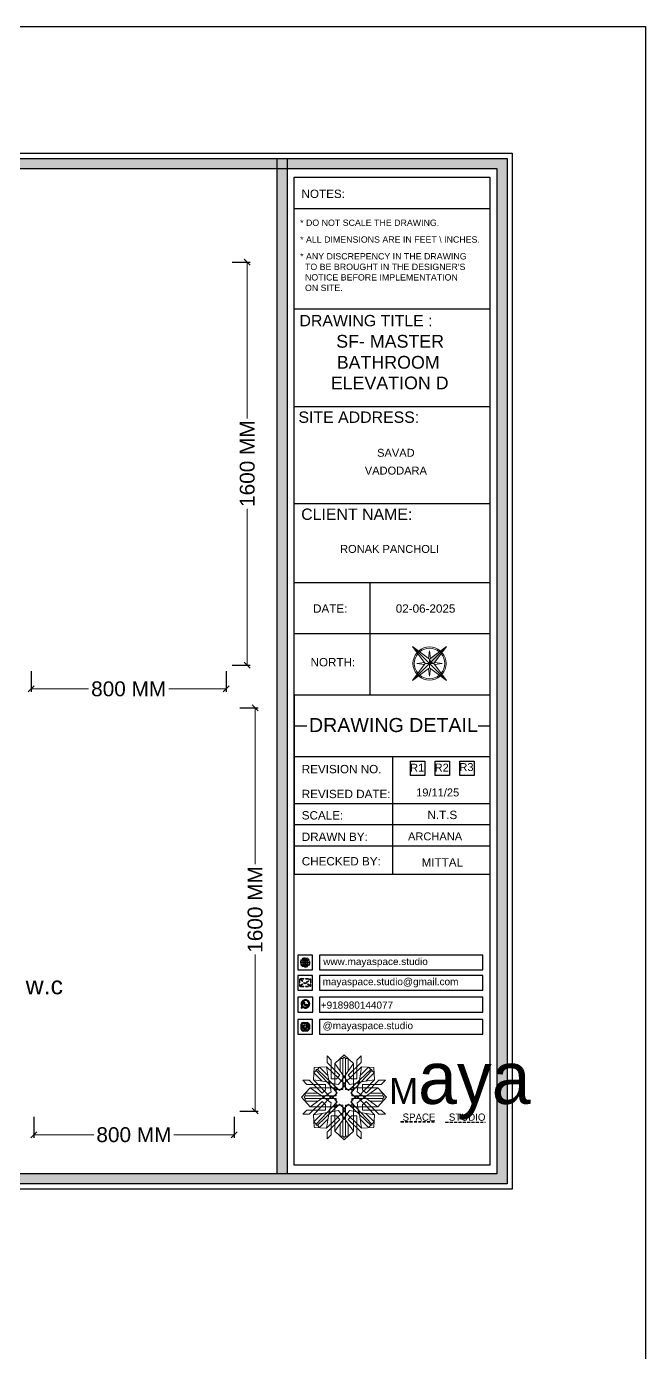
# Model space of a CAD drawing. Header units: millimetres. Extents: x 56222 to 3066687, y -650199 to -121287.
# Drawn here: x 149851.7 to 149955.7, y -185191.2 to -184968.4 of the extents above; entities that cross this region are included whole.
import ezdxf
from ezdxf.enums import TextEntityAlignment as Align

# ---------------------------------------------------------------- set-up
doc = ezdxf.new("R2010")
doc.units = ezdxf.units.MM
doc.header["$MEASUREMENT"] = 0
doc.header["$PDMODE"] = 35
doc.linetypes.add('DASHEDX2', pattern=[1.5, 1, -0.5])
doc.layers.get('Defpoints').update_dxf_attribs({"color": 220})
for name, color, linetype, lineweight in [('dim05', 1, 'Continuous', 13), ('Dimension', 10, 'DASHEDX2', 20), ('LABALLING', 1, 'Continuous', 25), ('NAME PLATE', 7, 'Continuous', 25), ('title block', 7, 'Continuous', 9), ('wall', 7, 'Continuous', 30), ('XX~SLAB ( BEAM )~ ( DIM )', 7, 'Continuous', 9)]:
    doc.layers.add(name, color=color, linetype=linetype, lineweight=lineweight)
doc.styles.add('Arial', font='arial.ttf')
doc.styles.get("Standard").update_dxf_attribs({"font": 'arial.ttf', "height": 6})
doc.dimstyles.new('ISO-25', dxfattribs={"dimtxt": 2.5, "dimasz": 1, "dimexe": 0.5, "dimexo": 1, "dimtad": 0, "dimdec": 1, "dimlunit": 4, "dimtxsty": 'Standard', "dimblk": 'OBLIQUE', "dimcen": 2.5, "dimclrd": 1, "dimclre": 1, "dimclrt": 5, "dimadec": 0, "dimazin": 0, "dimtfac": 1, "dimtdec": 1, "dimtmove": 0, "dimatfit": 3, "dimfxl": 1, "dimlwd": -1, "dimarcsym": 0})

# ---------------------------------------------------------------- blocks, each defined once
blk = doc.blocks.new('FSFSF')
at = {"color": 42, "lineweight": 5, "true_color": 0xe0ac11}
for p, q in [((28600.03, 143.51), (28600.03, 140.16)), ((28602.15, 141.41), (28600.03, 143.51)), ((28602.15, 141.41), (28602.15, 131.95)), ((28603.86, 139.69), (28608.58, 144.08)), ((28607.9, 142.22), (28606.58, 142.22)), ((28606.58, 142.22), (28606.58, 135.84)), ((28607.9, 142.22), (28608.58, 142.85)), ((28607.9, 142.22), (28607.9, 126.58)), ((28613.31, 139.69), (28608.58, 144.08)), ((28609.27, 142.22), (28608.59, 142.85)), ((28609.27, 142.22), (28609.27, 126.58)), ((28609.27, 142.22), (28610.59, 142.22)), ((28610.59, 142.22), (28610.59, 135.84)), ((28615.02, 141.41), (28617.14, 143.51)), ((28615.02, 141.41), (28615.02, 131.95)), ((28617.14, 143.51), (28617.14, 140.16)), ((28593.19, 131.45), (28593.54, 137.71)), ((28593.39, 135), (28594.56, 136.12)), ((28593.39, 135), (28597.6, 130.78)), ((28599.8, 138.06), (28593.54, 137.71)), ((28595.12, 136.69), (28594.53, 136.69)), ((28594.56, 136.12), (28594.56, 136.71)), ((28605.17, 124.98), (28594.56, 136.12)), ((28596.24, 137.86), (28595.12, 136.69)), ((28606.27, 126.08), (28595.12, 136.69)), ((28596.24, 137.86), (28600.47, 133.65)), ((28601.03, 130), (28599.8, 138.06)), ((28599.8, 138.05), (28608.58, 129.56)), ((28606.47, 133.76), (28600.03, 140.16)), ((28603.86, 126.58), (28603.86, 139.69)), ((28603.86, 139.69), (28608.58, 133.02)), ((28606.47, 133.76), (28604.75, 131.95)), ((28613.31, 139.69), (28608.59, 133.02)), ((28617.37, 138.05), (28608.59, 129.56)), ((28610.7, 133.76), (28617.14, 140.16)), ((28610.7, 133.76), (28612.42, 131.95)), ((28610.9, 126.08), (28622.05, 136.69)), ((28612.02, 124.98), (28622.62, 136.12)), ((28613.31, 126.58), (28613.31, 139.69)), ((28616.14, 130), (28617.37, 138.06)), ((28620.93, 137.86), (28616.7, 133.65)), ((28617.37, 138.06), (28623.63, 137.71)), ((28623.8, 135), (28619.59, 130.78)), ((28620.93, 137.86), (28622.05, 136.69)), ((28622.05, 136.69), (28622.64, 136.69)), ((28622.62, 136.12), (28622.62, 136.71)), ((28623.8, 135), (28622.62, 136.12)), ((28624, 131.45), (28623.65, 137.71)), ((28591.56, 127.39), (28587.17, 122.66)), ((28587.73, 131.22), (28591.08, 131.22)), ((28589.84, 129.1), (28587.73, 131.22)), ((28589.84, 129.1), (28599.29, 129.1)), ((28597.49, 124.78), (28591.08, 131.22)), ((28604.66, 127.39), (28591.56, 127.39)), ((28591.56, 127.39), (28598.23, 122.67)), ((28593.19, 131.45), (28601.69, 122.67)), ((28601.25, 130.22), (28593.19, 131.45)), ((28599.29, 126.5), (28599.29, 129.1)), ((28605.86, 129.18), (28601.03, 130)), ((28602.07, 125.39), (28601.25, 130.22)), ((28604.75, 131.95), (28602.15, 131.95)), ((28603.68, 126.54), (28603.68, 127.39)), ((28604.71, 127.57), (28603.86, 127.57)), ((28604.66, 123.35), (28604.66, 127.39)), ((28604.7, 126.58), (28604.71, 127.57)), ((28605.86, 129.18), (28608.58, 133.02)), ((28606.27, 126.08), (28608.58, 128.27)), ((28607.9, 128.92), (28608.58, 129.56)), ((28607.9, 128.92), (28608.58, 128.27)), ((28611.31, 129.18), (28608.59, 133.02)), ((28609.27, 128.92), (28608.59, 129.56)), ((28609.27, 128.92), (28608.59, 128.27)), ((28610.9, 126.08), (28608.59, 128.27)), ((28611.31, 129.18), (28616.14, 130)), ((28612.42, 131.95), (28615.02, 131.95)), ((28612.46, 126.58), (28612.46, 127.57)), ((28612.46, 127.57), (28613.31, 127.57)), ((28612.52, 123.35), (28612.52, 127.39)), ((28612.52, 127.39), (28625.63, 127.39)), ((28613.51, 126.54), (28613.51, 127.39)), ((28615.12, 125.39), (28615.94, 130.22)), ((28623.99, 131.45), (28615.5, 122.67)), ((28615.94, 130.22), (28624, 131.45)), ((28627.34, 129.1), (28617.89, 129.1)), ((28617.89, 126.5), (28617.89, 129.1)), ((28625.63, 127.39), (28618.96, 122.67)), ((28619.7, 124.78), (28626.1, 131.22)), ((28625.63, 127.39), (28630.02, 122.66)), ((28629.45, 131.22), (28626.1, 131.22)), ((28627.34, 129.1), (28629.45, 131.22)), ((28591.56, 117.94), (28587.17, 122.66)), ((28589.03, 123.35), (28588.4, 122.67)), ((28589.03, 121.98), (28588.4, 122.65)), ((28589.03, 123.35), (28589.03, 124.67)), ((28589.03, 124.67), (28595.4, 124.67)), ((28589.03, 123.35), (28604.66, 123.35)), ((28589.03, 121.98), (28604.66, 121.98)), ((28589.03, 121.98), (28589.03, 120.66)), ((28589.03, 120.66), (28595.4, 120.66)), ((28597.49, 120.54), (28591.08, 114.11)), ((28591.56, 117.94), (28598.23, 122.65)), ((28593.19, 113.88), (28601.69, 122.65)), ((28605.17, 120.35), (28594.56, 109.2)), ((28597.49, 124.78), (28599.29, 126.5)), ((28597.49, 120.54), (28599.29, 118.83)), ((28602.07, 125.39), (28598.23, 122.67)), ((28602.07, 119.94), (28598.23, 122.65)), ((28602.33, 123.35), (28601.69, 122.67)), ((28602.33, 121.98), (28601.69, 122.65)), ((28602.33, 123.35), (28602.97, 122.67)), ((28602.33, 121.98), (28602.97, 122.65)), ((28605.17, 124.98), (28602.97, 122.67)), ((28605.17, 120.35), (28602.97, 122.65)), ((28604.66, 126.54), (28603.68, 126.54)), ((28607.9, 126.58), (28603.86, 126.58)), ((28604.66, 121.98), (28604.66, 117.94)), ((28609.27, 126.58), (28613.31, 126.58)), ((28612.02, 124.98), (28614.21, 122.67)), ((28612.02, 120.35), (28614.21, 122.65)), ((28612.02, 120.35), (28622.62, 109.2)), ((28612.52, 126.54), (28613.51, 126.54)), ((28628.16, 123.35), (28612.52, 123.35)), ((28612.52, 121.98), (28612.52, 117.94)), ((28628.16, 121.98), (28612.52, 121.98)), ((28614.85, 123.35), (28614.21, 122.67)), ((28614.85, 121.98), (28614.21, 122.65)), ((28614.85, 123.35), (28615.5, 122.67)), ((28614.85, 121.98), (28615.5, 122.65)), ((28615.12, 125.39), (28618.96, 122.67)), ((28615.12, 119.94), (28618.96, 122.65)), ((28623.99, 113.88), (28615.5, 122.65)), ((28619.7, 124.78), (28617.89, 126.5)), ((28619.7, 120.54), (28617.89, 118.83)), ((28625.63, 117.94), (28618.96, 122.65)), ((28619.7, 120.54), (28626.1, 114.11)), ((28628.16, 124.67), (28621.78, 124.67)), ((28628.16, 120.66), (28621.78, 120.66)), ((28625.63, 117.94), (28630.02, 122.66)), ((28628.16, 123.35), (28628.16, 124.67)), ((28628.16, 123.35), (28628.78, 122.67)), ((28628.16, 121.98), (28628.78, 122.65)), ((28628.16, 121.98), (28628.16, 120.66)), ((28589.84, 116.23), (28587.73, 114.11)), ((28587.73, 114.11), (28591.08, 114.11)), ((28589.84, 116.23), (28599.29, 116.23)), ((28604.66, 117.94), (28591.56, 117.94)), ((28601.25, 115.1), (28593.19, 113.87)), ((28593.19, 113.87), (28593.54, 107.62)), ((28593.39, 110.32), (28597.6, 114.55)), ((28606.27, 119.15), (28595.12, 108.54)), ((28599.29, 118.83), (28599.29, 116.23)), ((28599.8, 107.17), (28608.58, 115.67)), ((28601.03, 115.23), (28599.8, 107.17)), ((28605.86, 116.05), (28601.03, 115.23)), ((28602.07, 119.94), (28601.25, 115.1)), ((28604.66, 118.78), (28603.68, 118.78)), ((28603.68, 118.78), (28603.68, 117.94)), ((28607.9, 118.65), (28603.86, 118.65)), ((28603.86, 118.65), (28603.86, 105.54)), ((28604.71, 117.66), (28603.86, 117.66)), ((28604.7, 118.65), (28604.71, 117.66)), ((28605.86, 116.05), (28608.58, 112.21)), ((28606.27, 119.15), (28608.58, 116.96)), ((28607.9, 103.01), (28607.9, 118.65)), ((28607.9, 116.31), (28608.58, 116.96)), ((28607.9, 116.31), (28608.58, 115.67)), ((28610.9, 119.15), (28608.59, 116.96)), ((28609.27, 116.31), (28608.59, 116.96)), ((28609.27, 116.31), (28608.59, 115.67)), ((28611.31, 116.05), (28608.59, 112.21)), ((28617.37, 107.17), (28608.59, 115.67)), ((28609.27, 118.65), (28613.31, 118.65)), ((28609.27, 103.01), (28609.27, 118.65)), ((28610.9, 119.15), (28622.05, 108.54)), ((28611.31, 116.05), (28616.14, 115.23)), ((28612.46, 118.65), (28612.46, 117.66)), ((28612.46, 117.66), (28613.31, 117.66)), ((28612.52, 118.78), (28613.51, 118.78)), ((28612.52, 117.94), (28625.63, 117.94)), ((28613.31, 118.65), (28613.31, 105.54)), ((28613.51, 118.78), (28613.51, 117.94)), ((28615.12, 119.94), (28615.94, 115.1)), ((28615.94, 115.1), (28624, 113.87)), ((28616.14, 115.23), (28617.37, 107.17)), ((28617.89, 118.83), (28617.89, 116.23)), ((28627.34, 116.23), (28617.89, 116.23)), ((28623.8, 110.32), (28619.59, 114.55)), ((28624, 113.87), (28623.65, 107.62)), ((28629.45, 114.11), (28626.1, 114.11)), ((28627.34, 116.23), (28629.45, 114.11)), ((28593.39, 110.32), (28594.56, 109.2)), ((28599.8, 107.17), (28593.54, 107.52)), ((28595.12, 108.54), (28594.53, 108.54)), ((28594.56, 109.2), (28594.56, 108.61)), ((28596.24, 107.37), (28595.12, 108.54)), ((28596.24, 107.37), (28600.47, 111.58)), ((28606.47, 111.47), (28600.03, 105.07)), ((28602.15, 103.82), (28602.15, 113.27)), ((28604.75, 113.27), (28602.15, 113.27)), ((28603.86, 105.54), (28608.58, 112.21)), ((28606.47, 111.47), (28604.75, 113.27)), ((28606.58, 103.01), (28606.58, 109.38)), ((28613.31, 105.54), (28608.59, 112.21)), ((28610.59, 103.01), (28610.59, 109.38)), ((28610.7, 111.47), (28612.42, 113.27)), ((28610.7, 111.47), (28617.14, 105.07)), ((28612.42, 113.27), (28615.02, 113.27)), ((28615.02, 103.82), (28615.02, 113.27)), ((28620.93, 107.37), (28616.7, 111.58)), ((28617.37, 107.17), (28623.63, 107.52)), ((28620.93, 107.37), (28622.05, 108.54)), ((28622.05, 108.54), (28622.64, 108.54)), ((28623.8, 110.32), (28622.62, 109.2)), ((28622.62, 109.2), (28622.62, 108.61)), ((28600.03, 101.71), (28600.03, 105.07)), ((28602.15, 103.82), (28600.03, 101.71)), ((28603.86, 105.54), (28608.58, 101.15)), ((28607.9, 103.01), (28606.58, 103.01)), ((28607.9, 103.01), (28608.58, 102.38)), ((28613.31, 105.54), (28608.58, 101.15)), ((28609.27, 103.01), (28608.59, 102.38)), ((28609.27, 103.01), (28610.59, 103.01)), ((28615.02, 103.82), (28617.14, 101.71)), ((28617.14, 101.71), (28617.14, 105.07))]:
    blk.add_line(p, q, dxfattribs=at)
blk = doc.blocks.new('hgwg')
at = {"layer": 'Dimension', "true_color": 0xd39e00}
h = blk.add_hatch(color=42, dxfattribs=at)
h.dxf.hatch_style = 1
h.paths.add_polyline_path([(27505.71, 45.05), (27494.27, 45.05), (27494.27, 44.9), (27505.71, 44.9)])
h = blk.add_hatch(color=42, dxfattribs=at)
h.dxf.hatch_style = 1
h.paths.add_polyline_path([(27523.3, 44.9), (27509.68, 44.9), (27509.68, 44.75), (27523.3, 44.75)])
at = {"layer": 'Dimension', "color": 42, "true_color": 0xd39e00}
for p, q in [((27494.27, 45.05), (27505.71, 45.05)), ((27494.27, 44.9), (27494.27, 45.05)), ((27494.27, 44.9), (27505.71, 44.9)), ((27505.71, 45.05), (27505.71, 44.9)), ((27509.68, 44.9), (27523.3, 44.9)), ((27509.68, 44.9), (27509.68, 44.75)), ((27509.68, 44.75), (27523.3, 44.75)), ((27523.3, 44.75), (27523.3, 44.9))]:
    blk.add_line(p, q, dxfattribs=at)
at = {"layer": 'Dimension', "color": 42, "true_color": 0xd39e00, "attachment_point": 1}
for s, width, insert, char_height in [('{\\fCinzel|b0|i0|c0|p2;\\H1.5x;M\\fAmsterdam One|b0|i0|c0|p2;\\H2x;aya}', 85.3277, (27490.17, 69.17), 6), ('{\\fCinzel|b0|i0|c0|p2;SPACE     STUDIO}', 66.129, (27494.83, 47.86), 2.5)]:
    blk.add_mtext_dynamic_manual_height_columns(s, width=width, gutter_width=30, heights=[0], dxfattribs=dict(at, insert=insert, char_height=char_height))
blk = doc.blocks.new('QEGW4TG')
at = {"layer": 'Dimension', "true_color": 0x000000}
h = blk.add_hatch(color=18, dxfattribs=at)
h.dxf.hatch_style = 1
h.paths.add_polyline_path([(2.69, 1.93, 0.170513), (2.95, 1.97, 0.190337), (3.11, 2.18, 0.316231), (3.07, 2.28), (2.79, 2.37, 0.273721), (2.69, 2.34, 0.040749), (2.63, 2.27, -0.441282), (2.53, 2.25, -0.11828), (2.06, 2.64, -0.441282), (2.07, 2.74, 0.040749), (2.13, 2.81, 0.290083), (2.14, 2.92), (2.01, 3.18, 0.316231), (1.91, 3.2, 0.190337), (1.73, 3, 0.170513), (1.72, 2.74, 0.252784)], flags=0)
h.paths.add_polyline_path([(1.19, 1.98), (1.03, 1.3, 0.550912), (1.11, 1.23), (1.75, 1.39, 6.344125)])
h.paths.add_polyline_path([(1.81, 1.7), (1.4, 1.6), (1.5, 2.03, -9.071339)], flags=16)
h.paths.add_polyline_path([(3.11, 2.16, -0.17811), (2.95, 1.97, -0.170513), (2.69, 1.93, -0.252784), (1.72, 2.74, -0.170513), (1.73, 3, -0.17811), (1.89, 3.19, -0.370089), (2.01, 3.18), (2.14, 2.92, -0.307185), (2.13, 2.8, -0.041087), (2.06, 2.73, 0.321676), (2.05, 2.65, 0.126524), (2.55, 2.24, 0.312216), (2.62, 2.26, -0.041087), (2.68, 2.34, -0.290673), (2.79, 2.37), (3.07, 2.28, -0.370089)], flags=0)
h = blk.add_hatch(color=18, dxfattribs=at)
h.dxf.hatch_style = 1
h.paths.add_polyline_path([(2.79, 2.37, 0.273721), (2.69, 2.34, 0.040749), (2.63, 2.27, -0.441282), (2.53, 2.25, -0.11828), (2.06, 2.64, -0.441282), (2.07, 2.74, 0.040749), (2.13, 2.81, 0.290083), (2.14, 2.92), (2.01, 3.18, 0.316231), (1.91, 3.2, 0.190337), (1.73, 3, 0.170513), (1.72, 2.74, 0.252784), (2.69, 1.93, 0.170513), (2.95, 1.97, 0.190337), (3.11, 2.18, 0.316231), (3.07, 2.28)])
for p, q in [((1.19, 1.98), (1.03, 1.3)), ((1.1, 1.23), (1.75, 1.39)), ((1.5, 2.03), (1.4, 1.6)), ((1.4, 1.6), (1.81, 1.7)), ((2.01, 3.18), (2.14, 2.92)), ((3.07, 2.28), (2.8, 2.36))]:
    blk.add_line(p, q)
blk.add_lwpolyline([(0, 0), (4.68, 0), (4.68, 4.68), (0, 4.68)], close=True)
for centre, radius, start, end in [((1.09, 1.29), 0.0598, 164.8483, 282.1458), ((2.39, 2.56), 1.34, 241.4727, 205.6422), ((2.39, 2.56), 1.04, 235.9962, 210.8333), ((2.09, 2.87), 0.39, 159.7007, 198.4072), ((2.96, 3.23), 1.33, 201.4218, 258.1669), ((2.07, 2.87), 0.364, 118.9685, 159.3648), ((1.94, 3.12), 0.0896, 41.8985, 123.1344), ((2.11, 2.68), 0.066, 135.9932, 224.8892), ((1.67, 3.16), 0.586, 312.4617, 321.8728), ((3.12, 3.42), 1.31, 216.5455, 243.5279), ((2.05, 2.87), 0.104, 320.3924, 28.6971), ((2.57, 2.3), 0.066, 234.2482, 323.1441), ((3.11, 1.94), 0.586, 137.2645, 146.6756), ((2.76, 2.27), 0.104, 70.4402, 138.745), ((2.75, 2.31), 0.39, 260.7301, 299.4366), ((2.76, 2.29), 0.364, 299.7725, 340.1688), ((3.03, 2.2), 0.0896, 336.0029, 57.2388)]:
    blk.add_arc(centre, radius, start, end)
blk = doc.blocks.new('ASGERG')
at = {"layer": 'Dimension', "true_color": 0x000000}
h = blk.add_hatch(color=18, dxfattribs=at)
h.dxf.hatch_style = 1
h.paths.add_polyline_path([(0.99, 1.7, 0.353872), (1.69, 1.03), (2.96, 1.03, 0.353872), (3.66, 1.7), (3.66, 2.99, 0.353872), (2.96, 3.67), (1.69, 3.67, 0.353872), (0.99, 2.99)])
h.paths.add_polyline_path([(1.27, 2.97, -0.353872), (1.72, 3.4), (2.94, 3.4, -0.353872), (3.38, 2.97), (3.38, 1.72, -0.353872), (2.94, 1.3), (1.72, 1.3, -0.353872), (1.27, 1.72)], flags=16)
h.paths.add_polyline_path([(3.02, 2.35, -1), (1.64, 2.35, -1)], flags=0)
h.paths.add_polyline_path([(2.74, 2.35, -1), (1.92, 2.35, -1)], flags=0)
h.paths.add_polyline_path([(2.86, 3.02, -1), (3.19, 3.02, -1)], flags=0)
h.paths.add_polyline_path([(1.64, 2.35, 1), (3.02, 2.35, 1)], flags=0)
h = blk.add_hatch(color=18, dxfattribs=at)
h.dxf.hatch_style = 1
h.paths.add_polyline_path([(1.64, 2.35, 1), (3.02, 2.35, 1)])
h.paths.add_polyline_path([(2.74, 2.35, -1), (1.92, 2.35, -1)], flags=16)
h = blk.add_hatch(color=18, dxfattribs=at)
h.dxf.hatch_style = 1
h.paths.add_polyline_path([(3.19, 3.02, 1), (2.86, 3.02, 1)])
for p, q in [((0.99, 2.99), (0.99, 1.7)), ((1.27, 2.97), (1.27, 1.72)), ((1.69, 3.67), (2.96, 3.67)), ((1.69, 1.03), (2.96, 1.03)), ((2.94, 3.4), (1.72, 3.4)), ((2.94, 1.3), (1.72, 1.3)), ((3.38, 2.97), (3.38, 1.72)), ((3.66, 2.99), (3.66, 1.7))]:
    blk.add_line(p, q)
blk.add_lwpolyline([(0, 0), (4.68, 0), (4.68, 4.68), (0, 4.68)], close=True)
for centre, radius in [((2.33, 2.35), 0.694), ((2.33, 2.35), 0.414), ((3.02, 3.02), 0.168)]:
    blk.add_circle(centre, radius)
for centre, radius, start, end in [((1.76, 2.89), 0.778, 94.8631, 172.8127), ((1.76, 1.8), 0.778, 187.1873, 265.1369), ((1.76, 2.91), 0.491, 94.8631, 172.8127), ((1.76, 1.78), 0.491, 187.1873, 265.1369), ((2.9, 2.91), 0.491, 7.1873, 85.1369), ((2.9, 1.78), 0.491, 274.8631, 352.8127), ((2.89, 2.89), 0.778, 7.1873, 85.1369), ((2.89, 1.8), 0.778, 274.8631, 352.8127)]:
    blk.add_arc(centre, radius, start, end)
blk = doc.blocks.new('ETYETE')
at = {"layer": 'Dimension', "true_color": 0x000000}
h = blk.add_hatch(color=18, dxfattribs=at)
h.dxf.hatch_style = 1
h.paths.add_polyline_path([(3.76, 1.14, 0.414214), (4.12, 1.5), (4.12, 3.29, 0.414214), (3.76, 3.65), (0.92, 3.65, 0.414214), (0.56, 3.29), (0.56, 1.5, 0.414214), (0.92, 1.14)])
h.paths.add_polyline_path([(2.61, 2.22), (3.92, 1.34, -0.198912), (3.76, 1.28), (0.92, 1.28, -0.198912), (0.76, 1.34), (2.08, 2.22), (2.34, 1.98)], flags=16)
h.paths.add_polyline_path([(2.34, 2.16), (0.89, 3.51, -0.028783), (0.92, 3.52), (3.76, 3.52, -0.028783), (3.79, 3.51)], flags=16)
h.paths.add_polyline_path([(2.71, 2.32), (3.92, 3.45, -0.202482), (3.99, 3.29), (3.99, 1.5, -0.043076), (3.98, 1.46)], flags=16)
h.paths.add_polyline_path([(1.98, 2.32), (0.7, 1.46, -0.043076), (0.7, 1.5), (0.7, 3.29, -0.202482), (0.76, 3.45)], flags=16)
blk.add_lwpolyline([(0, 0), (4.68, 0), (4.68, 4.68), (0, 4.68)], close=True)
at = {"layer": 'Dimension', "color": 18, "true_color": 0x000000}
for p, q in [((0.56, 3.29), (0.56, 1.5)), ((0.7, 3.29), (0.7, 1.5)), ((0.7, 1.46), (1.98, 2.32)), ((0.76, 3.45), (1.98, 2.32)), ((0.76, 1.34), (2.08, 2.22)), ((0.89, 3.51), (2.34, 2.16)), ((0.92, 3.65), (3.76, 3.65)), ((0.92, 3.52), (3.76, 3.52)), ((0.92, 1.28), (3.76, 1.28)), ((0.92, 1.14), (3.76, 1.14)), ((2.08, 2.22), (2.34, 1.98)), ((2.34, 2.16), (3.79, 3.51)), ((2.34, 1.98), (2.61, 2.22)), ((3.92, 1.34), (2.61, 2.22)), ((2.71, 2.32), (3.92, 3.45)), ((3.98, 1.46), (2.71, 2.32)), ((3.99, 3.29), (3.99, 1.5)), ((4.12, 3.29), (4.12, 1.5))]:
    blk.add_line(p, q, dxfattribs=at)
for centre, radius, start, end in [((0.92, 3.29), 0.358, 90, 180), ((0.92, 1.5), 0.358, 180, 270), ((0.92, 3.29), 0.224, 134.2136, 180), ((0.92, 1.5), 0.224, 180, 189.8662), ((0.92, 1.5), 0.224, 225, 270), ((0.92, 3.29), 0.224, 90, 96.5948), ((3.76, 3.29), 0.358, 0, 90), ((3.76, 3.29), 0.224, 83.4052, 90), ((3.76, 1.5), 0.358, 270, 0), ((3.76, 1.5), 0.224, 270, 315), ((3.76, 3.29), 0.224, 0, 45.7864), ((3.76, 1.5), 0.224, 350.1338, 0)]:
    blk.add_arc(centre, radius, start, end, dxfattribs=at)
blk = doc.blocks.new('DTGWEGEARG')
at = {"layer": 'Dimension', "true_color": 0x000000}
h = blk.add_hatch(color=18, dxfattribs=at)
h.dxf.hatch_style = 1
h.paths.add_polyline_path([(3.83, 2.34, 1), (0.85, 2.34, 1)])
h.paths.add_polyline_path([(2.51, 1.01, 0.105795), (2.96, 1.58, -0.055205), (3.3, 1.41, -0.169822)], flags=16)
h.paths.add_polyline_path([(2.41, 1.12), (2.41, 1.69, -0.058279), (2.81, 1.63, -0.103353)], flags=16)
h.paths.add_polyline_path([(2.26, 1.13, -0.101741), (1.87, 1.63, -0.057171), (2.26, 1.69)], flags=16)
h.paths.add_polyline_path([(2.17, 1.01, -0.169822), (1.38, 1.41, -0.055205), (1.72, 1.58, 0.105795)], flags=16)
h.paths.add_polyline_path([(3.02, 1.72, 0.081336), (3.13, 2.27), (3.68, 2.27, -0.152069), (3.4, 1.52, 0.05687)], flags=16)
h.paths.add_polyline_path([(2.87, 1.77, 0.061945), (2.41, 1.84), (2.41, 2.27), (2.98, 2.27, -0.081344)], flags=16)
h.paths.add_polyline_path([(2.26, 1.84, 0.060923), (1.8, 1.77, -0.081344), (1.7, 2.27), (2.26, 2.27)], flags=16)
h.paths.add_polyline_path([(1.66, 1.72, 0.05687), (1.28, 1.52, -0.152069), (1, 2.27), (1.55, 2.27, 0.081336)], flags=16)
h.paths.add_polyline_path([(2.41, 2.42), (2.41, 2.83, 0.061945), (2.87, 2.91, -0.080009), (2.98, 2.42)], flags=16)
h.paths.add_polyline_path([(3.13, 2.42, 0.080116), (3.02, 2.96, 0.05687), (3.4, 3.16, 0.028258), (3.3, 3.27, -0.055205), (2.96, 3.1, 0.105795), (2.51, 3.67, -0.36029), (3.68, 2.42)], flags=16)
h.paths.add_polyline_path([(2.26, 2.42), (1.7, 2.42, -0.080009), (1.8, 2.91, 0.060923), (2.26, 2.84)], flags=16)
h.paths.add_polyline_path([(1.55, 2.42), (1, 2.42, -0.150466), (1.28, 3.16, 0.05687), (1.66, 2.96, 0.080116)], flags=16)
h.paths.add_polyline_path([(2.41, 2.98), (2.41, 3.56, -0.103353), (2.81, 3.05, -0.058279)], flags=16)
h.paths.add_polyline_path([(2.26, 2.99, -0.057171), (1.87, 3.05, -0.101741), (2.26, 3.55)], flags=16)
h.paths.add_polyline_path([(1.72, 3.1, -0.055205), (1.38, 3.27, -0.169822), (2.17, 3.67, 0.105795)], flags=16)
blk.add_lwpolyline([(0, 0), (4.68, 0), (4.68, 4.68), (0, 4.68)], close=True)
at = {"layer": 'Dimension', "color": 18, "true_color": 0x000000}
for p, q in [((1, 2.42), (1.55, 2.42)), ((1, 2.27), (1.55, 2.27)), ((1.7, 2.42), (2.26, 2.42)), ((1.7, 2.27), (2.26, 2.27)), ((2.26, 3.55), (2.26, 2.99)), ((2.26, 2.84), (2.26, 2.42)), ((2.26, 2.27), (2.26, 1.84)), ((2.26, 1.69), (2.26, 1.13)), ((2.41, 3.56), (2.41, 2.98)), ((2.41, 2.83), (2.41, 2.42)), ((2.41, 2.42), (2.98, 2.42)), ((2.41, 2.27), (2.98, 2.27)), ((2.41, 2.27), (2.41, 1.84)), ((2.41, 1.69), (2.41, 1.12)), ((3.13, 2.42), (3.68, 2.42)), ((3.13, 2.27), (3.68, 2.27))]:
    blk.add_line(p, q, dxfattribs=at)
blk.add_circle((2.34, 2.34), 1.49, dxfattribs=at)
for centre, radius, start, end in [((2.34, 2.34), 1.34, 142.3819, 176.6093), ((2.34, 2.34), 1.34, 183.0315, 217.6181), ((2.34, 4.74), 1.9, 236.1399, 249.1595), ((2.34, -0.06), 1.9, 110.8405, 123.8601), ((2.34, 2.34), 1.34, 97.3549, 135.9073), ((2.34, 4.74), 1.75, 236.7417, 249.3811), ((2.34, -0.06), 1.75, 110.6189, 123.2583), ((2.34, 2.34), 1.34, 224.0927, 262.6451), ((3.28, 2.34), 1.73, 159.0567, 177.3789), ((3.28, 2.34), 1.73, 182.3435, 200.9433), ((3.28, 2.34), 1.58, 158.8325, 177.1302), ((3.28, 2.34), 1.58, 182.5658, 201.1675), ((3.28, 2.34), 1.73, 129.9301, 154.0867), ((3.28, 2.34), 1.73, 205.9133, 230.0699), ((2.34, 4.74), 1.9, 253.6799, 267.6253), ((2.34, -0.06), 1.9, 92.3747, 106.3201), ((3.28, 2.34), 1.58, 130.1073, 153.3446), ((2.34, 4.74), 1.75, 254.3336, 267.422), ((2.34, -0.06), 1.75, 92.578, 105.6664), ((3.28, 2.34), 1.58, 206.6554, 229.8927), ((1.4, 2.34), 1.58, 26.6554, 50.2584), ((2.34, 4.74), 1.75, 272.3248, 285.6664), ((2.34, 4.74), 1.9, 272.1415, 286.3201), ((2.34, -0.06), 1.9, 73.6799, 87.8585), ((2.34, -0.06), 1.75, 74.3336, 87.6752), ((1.4, 2.34), 1.58, 309.7416, 333.3446), ((2.34, 2.34), 1.34, 3.3907, 82.6451), ((1.4, 2.34), 1.73, 25.9133, 50.0699), ((1.4, 2.34), 1.73, 309.9301, 334.0867), ((2.34, 2.34), 1.34, 277.3549, 315.9073), ((1.4, 2.34), 1.58, 2.8698, 21.1675), ((1.4, 2.34), 1.58, 338.8325, 357.4342), ((2.34, 4.74), 1.75, 290.6189, 303.2583), ((2.34, -0.06), 1.75, 56.7417, 69.3811), ((2.34, 4.74), 1.9, 290.8405, 303.8601), ((1.4, 2.34), 1.73, 2.6211, 20.9433), ((1.4, 2.34), 1.73, 339.0567, 357.6565), ((2.34, -0.06), 1.9, 56.1399, 69.1595), ((2.34, 2.34), 1.34, 322.3819, 356.9685)]:
    blk.add_arc(centre, radius, start, end, dxfattribs=at)
blk = doc.blocks.new('4t')
at = {"transparency": 33554607}
h = blk.add_hatch(color=1, dxfattribs=at)
h.dxf.hatch_style = 1
h.paths.add_polyline_path([(45531.33, -35822.29), (45529.23, -35821.83), (45528.09, -35837.01)])
h = blk.add_hatch(color=1, dxfattribs=at)
h.dxf.hatch_style = 1
h.paths.add_polyline_path([(45533.44, -35822.75), (45531.33, -35822.29), (45528.09, -35837.01)])
h = blk.add_hatch(color=1, dxfattribs=at)
h.dxf.hatch_style = 1
h.paths.add_polyline_path([(45531.8, -35820.19), (45529.23, -35821.83), (45531.33, -35822.29)])
h = blk.add_hatch(color=1, dxfattribs=at)
h.dxf.hatch_style = 1
h.paths.add_polyline_path([(45531.8, -35820.19), (45531.33, -35822.29), (45533.44, -35822.75)])
at = {"layer": 'title block', "color": 7, "lineweight": 9}
for p, q in [((45535.51, -35803.37), (45530.16, -35817.62)), ((45535.51, -35803.37), (45531.8, -35820.19)), ((45534.36, -35818.55), (45535.51, -35803.37)), ((45530.5, -35816.7), (45526.88, -35812.49)), ((45526.88, -35812.49), (45529.18, -35817.55)), ((45539.5, -35815.27), (45534.44, -35817.57)), ((45535.28, -35818.89), (45539.5, -35815.27)), ((45530.16, -35817.62), (45514.98, -35816.48)), ((45514.98, -35816.48), (45529.23, -35821.83)), ((45514.98, -35816.48), (45531.8, -35820.19)), ((45528.31, -35821.48), (45524.1, -35825.11)), ((45524.1, -35825.11), (45529.16, -35822.81)), ((45531.8, -35820.19), (45528.09, -35837.01)), ((45529.23, -35821.83), (45528.09, -35837.01)), ((45528.09, -35837.01), (45533.44, -35822.75)), ((45531.8, -35820.19), (45529.23, -35821.83)), ((45531.8, -35820.19), (45530.16, -35817.62)), ((45534.36, -35818.55), (45531.8, -35820.19)), ((45533.44, -35822.75), (45531.8, -35820.19)), ((45531.8, -35820.19), (45548.62, -35823.9)), ((45533.09, -35823.67), (45536.71, -35827.89)), ((45533.44, -35822.75), (45548.62, -35823.9)), ((45548.62, -35823.9), (45534.36, -35818.55)), ((45536.71, -35827.89), (45534.42, -35822.83))]:
    blk.add_line(p, q, dxfattribs=at)
for radius, start, end in [(11.79, 81.35997, 163.76651), (10.83, 82.42855, 162.69793), (10.83, 352.42855, 72.69793), (11.79, 351.35997, 73.76651), (11.79, 171.35997, 253.76651), (10.83, 172.42855, 252.69793), (11.79, 261.35997, 343.76651), (10.83, 262.42855, 342.69793)]:
    blk.add_arc((45531.8, -35820.19), radius, start, end, dxfattribs=at)
blk = doc.blocks.new('_Oblique')
at = {"layer": 'wall', "color": 0, "lineweight": -2}
blk.add_line((-0.5, -0.5), (0.5, 0.5), dxfattribs=at)
blk = doc.blocks.new('*D1136')
at = {"layer": 'Defpoints', "color": 0, "lineweight": 25, "transparency": 16777216}
for p in [(149885.24, -185007.99), (149885.24, -185075.73), (149888.78, -185075.73)]:
    blk.add_point(p, dxfattribs=at)
at = {"layer": 'dim05', "color": 1, "linetype": 'Continuous', "lineweight": -2, "transparency": 16777216}
for p, q in [((149886.24, -185007.99), (149889.28, -185007.99)), ((149886.24, -185075.73), (149889.28, -185075.73))]:
    blk.add_line(p, q, dxfattribs=at)
at = {"layer": 'dim05', "color": 1, "linetype": 'Continuous', "transparency": 16777216}
for p, q in [((149888.78, -185007.99), (149888.78, -185034.28)), ((149888.78, -185075.73), (149888.78, -185049.44))]:
    blk.add_line(p, q, dxfattribs=at)
at = {"layer": 'dim05', "color": 1, "transparency": 16777216}
for p, rotation in [((149888.78, -185007.99), 90), ((149888.78, -185075.73), 270)]:
    blk.add_blockref('_Oblique', p, dxfattribs=dict(at, rotation=rotation))
at = {"layer": 'dim05', "color": 5, "lineweight": 25, "transparency": 16777216, "insert": (149888.78, -185041.86), "char_height": 2.5, "attachment_point": 5, "rotation": 90, "style": 'Arial'}
blk.add_mtext('1600 MM', dxfattribs=at)
blk = doc.blocks.new('*D1137')
at = {"layer": 'Defpoints', "color": 0, "lineweight": 25, "transparency": 16777216}
for p in [(149852.43, -185075.73), (149885.24, -185075.73), (149885.24, -185079.72)]:
    blk.add_point(p, dxfattribs=at)
at = {"layer": 'dim05', "color": 1, "linetype": 'Continuous', "lineweight": -2, "transparency": 16777216}
for p, q in [((149852.43, -185076.73), (149852.43, -185080.22)), ((149885.24, -185076.73), (149885.24, -185080.22))]:
    blk.add_line(p, q, dxfattribs=at)
at = {"layer": 'dim05', "color": 1, "linetype": 'Continuous', "transparency": 16777216}
for p, q in [((149852.43, -185079.72), (149862.11, -185079.72)), ((149885.24, -185079.72), (149875.57, -185079.72))]:
    blk.add_line(p, q, dxfattribs=at)
at = {"layer": 'dim05', "color": 1, "transparency": 16777216, "rotation": 180}
blk.add_blockref('_Oblique', (149852.43, -185079.72), dxfattribs=at)
at = {"layer": 'dim05', "color": 1, "transparency": 16777216}
blk.add_blockref('_Oblique', (149885.24, -185079.72), dxfattribs=at)
at = {"layer": 'dim05', "color": 5, "lineweight": 25, "transparency": 16777216, "insert": (149868.84, -185079.72), "char_height": 2.5, "attachment_point": 5, "style": 'Arial'}
blk.add_mtext('800 MM', dxfattribs=at)
blk = doc.blocks.new('*D1138')
at = {"layer": 'Defpoints', "color": 0, "lineweight": 25, "transparency": 16777216}
for p in [(149886.55, -185082.92), (149886.55, -185150.66), (149890.1, -185150.66)]:
    blk.add_point(p, dxfattribs=at)
at = {"layer": 'dim05', "color": 1, "linetype": 'Continuous', "lineweight": -2, "transparency": 16777216}
for p, q in [((149887.55, -185082.92), (149890.6, -185082.92)), ((149887.55, -185150.66), (149890.6, -185150.66))]:
    blk.add_line(p, q, dxfattribs=at)
at = {"layer": 'dim05', "color": 1, "linetype": 'Continuous', "transparency": 16777216}
for p, q in [((149890.1, -185082.92), (149890.1, -185109.2)), ((149890.1, -185150.66), (149890.1, -185124.37))]:
    blk.add_line(p, q, dxfattribs=at)
at = {"layer": 'dim05', "color": 1, "transparency": 16777216}
for p, rotation in [((149890.1, -185082.92), 90), ((149890.1, -185150.66), 270)]:
    blk.add_blockref('_Oblique', p, dxfattribs=dict(at, rotation=rotation))
at = {"layer": 'dim05', "color": 5, "lineweight": 25, "transparency": 16777216, "insert": (149890.1, -185116.79), "char_height": 2.5, "attachment_point": 5, "rotation": 90, "style": 'Arial'}
blk.add_mtext('1600 MM', dxfattribs=at)
blk = doc.blocks.new('*D1139')
at = {"layer": 'Defpoints', "color": 0, "lineweight": 25, "transparency": 16777216}
for p in [(149852.9, -185150.66), (149886.55, -185150.66), (149886.55, -185154.65)]:
    blk.add_point(p, dxfattribs=at)
at = {"layer": 'dim05', "color": 1, "linetype": 'Continuous', "lineweight": -2, "transparency": 16777216}
for p, q in [((149852.9, -185151.66), (149852.9, -185155.15)), ((149886.55, -185151.66), (149886.55, -185155.15))]:
    blk.add_line(p, q, dxfattribs=at)
at = {"layer": 'dim05', "color": 1, "linetype": 'Continuous', "transparency": 16777216}
for p, q in [((149852.9, -185154.65), (149862.99, -185154.65)), ((149886.55, -185154.65), (149876.45, -185154.65))]:
    blk.add_line(p, q, dxfattribs=at)
at = {"layer": 'dim05', "color": 1, "transparency": 16777216, "rotation": 180}
blk.add_blockref('_Oblique', (149852.9, -185154.65), dxfattribs=at)
at = {"layer": 'dim05', "color": 1, "transparency": 16777216}
blk.add_blockref('_Oblique', (149886.55, -185154.65), dxfattribs=at)
at = {"layer": 'dim05', "color": 5, "lineweight": 25, "transparency": 16777216, "insert": (149869.72, -185154.65), "char_height": 2.5, "attachment_point": 5, "style": 'Arial'}
blk.add_mtext('800 MM', dxfattribs=at)

msp = doc.modelspace()

# ---------------------------------------------------------------- hatches: boundary and pattern name
at = {"layer": 'NAME PLATE', "true_color": 0xd39e00}
h = msp.add_hatch(color=42, dxfattribs=at)
h.paths.add_polyline_path([(149687.571, -184990.558), (149687.571, -185162.919), (149932.446, -185162.919), (149932.446, -184990.558)])
h.paths.add_polyline_path([(149689.29, -184992.276), (149930.727, -184992.276), (149930.727, -185161.2), (149689.29, -185161.2)], flags=16)
msp.add_hatch(color=42, dxfattribs=at).paths.add_polyline_path([(149893.778, -185161.2), (149895.496, -185161.2), (149895.496, -184990.558), (149893.778, -184990.558)])

# ---------------------------------------------------------------- linework, layer by layer
at = {"layer": 'NAME PLATE', "color": 42, "true_color": 0xd39e00}
for p, q in [((149929.564, -184999.039), (149896.66, -184999.039)), ((149929.564, -185015.892), (149896.66, -185015.892)), ((149929.564, -185032.302), (149896.66, -185032.302)), ((149929.564, -185048.612), (149896.66, -185048.612)), ((149929.564, -185061.901), (149896.66, -185061.901)), ((149909.391, -185061.901), (149909.391, -185080.791)), ((149929.564, -185070.451), (149896.66, -185070.451)), ((149929.564, -185080.791), (149896.66, -185080.791)), ((149896.66, -185080.791), (149896.66, -185110.866)), ((149929.564, -185080.791), (149929.564, -185110.866)), ((149896.66, -185085.947), (149898.788, -185085.947)), ((149927.574, -185085.947), (149929.564, -185085.947)), ((149896.66, -185091.102), (149929.564, -185091.102)), ((149913.262, -185110.866), (149913.262, -185091.102)), ((149929.564, -185099.008), (149896.66, -185099.008)), ((149929.564, -185102.568), (149896.66, -185102.568)), ((149929.564, -185106.128), (149896.66, -185106.128)), ((149896.66, -185110.866), (149929.564, -185110.866))]:
    msp.add_line(p, q, dxfattribs=at)
for points in [[(149686.712, -184989.699), (149933.305, -184989.699), (149933.305, -185163.778), (149686.712, -185163.778)], [(149687.571, -184990.558), (149932.446, -184990.558), (149932.446, -185162.919), (149687.571, -185162.919)], [(149893.778, -185161.2), (149893.778, -184990.558), (149895.496, -184990.558), (149895.496, -185161.2)], [(149689.29, -184992.276), (149930.727, -184992.276), (149930.727, -185161.2), (149689.29, -185161.2)], [(149896.66, -185159.786), (149896.66, -184993.691), (149929.564, -184993.691), (149929.564, -185159.786)], [(149916.201, -185091.867), (149918.624, -185091.867), (149918.624, -185094.29), (149916.201, -185094.29)], [(149920.352, -185091.867), (149922.775, -185091.867), (149922.775, -185094.29), (149920.352, -185094.29)], [(149924.503, -185091.867), (149926.926, -185091.867), (149926.926, -185094.29), (149924.503, -185094.29)]]:
    msp.add_lwpolyline(points, close=True, dxfattribs=at)
at = {"layer": 'NAME PLATE', "color": 18, "true_color": 0x000000}
for points in [[(149900.92, -185126.949), (149928.358, -185126.949), (149928.358, -185124.441), (149900.92, -185124.441)], [(149900.92, -185130.372), (149928.358, -185130.372), (149928.358, -185127.864), (149900.92, -185127.864)], [(149900.933, -185134.023), (149928.358, -185134.023), (149928.358, -185131.515), (149900.933, -185131.515)], [(149900.92, -185137.761), (149928.358, -185137.761), (149928.358, -185135.253), (149900.92, -185135.253)]]:
    msp.add_lwpolyline(points, close=True, dxfattribs=at)
at = {"layer": 'XX~SLAB ( BEAM )~ ( DIM )', "color": 85, "lineweight": 30, "true_color": 0x58ba48}
msp.add_lwpolyline([(148866.806, -184968.4), (149955.711, -184968.4), (149955.711, -185414.078), (148866.806, -185414.078)], close=True, dxfattribs=at)

# ---------------------------------------------------------------- block references
at = {"layer": 'NAME PLATE', "xscale": 0.2356835817520118, "yscale": 0.2356835817520118, "zscale": 0.2356835817520118, "rotation": 147.4367586490667}
msp.add_blockref('4t', (154419.691, -197966.345), dxfattribs=at)
at = {"layer": 'NAME PLATE', "color": 42, "true_color": 0xd39e00}
for name, p, xscale, yscale, zscale in [('DTGWEGEARG', (149897.253, -185126.949), 0.5360838884061593, 0.5360838884061593, 0.5360838884061593), ('ETYETE', (149897.253, -185130.372), 0.5360838884061593, 0.5360838884061593, 0.5360838884061593), ('QEGW4TG', (149897.266, -185134.023), 0.5360838884061593, 0.5360838884061593, 0.5360838884061593), ('ASGERG', (149897.253, -185137.761), 0.5360838884061593, 0.5360838884061593, 0.5360838884061593), ('FSFSF', (140363.695, -185189.264), 0.3335134698565289, 0.3335134698565289, 0.3335134698565289), ('hgwg', (136532.876, -185174.373), 0.4867099623924089, 0.4867099623924089, 0.4867099623924089)]:
    msp.add_blockref(name, p, dxfattribs=dict(at, xscale=xscale, yscale=yscale, zscale=zscale))

# ---------------------------------------------------------------- texts
at = {"layer": 'LABALLING', "lineweight": 5, "ltscale": 4, "insert": (149857.337, -185141.084), "char_height": 3, "width": 24.68722, "attachment_point": 9}
msp.add_mtext('\\pxql;wall hung w.c \\Pas per selection', dxfattribs=at)
at = {"layer": 'NAME PLATE', "style": 'Arial'}
for s, height, p in [('NOTES:', 1.4026, (149901.541, -184997.214)), ('DRAWING TITLE : ', 1.9089, (149909.104, -185018.782)), ('SF- MASTER ', 2.14346, (149913.204, -185022.377)), ('BATHROOM', 2.1435, (149912.463, -185025.902)), ('ELEVATION D', 2.14346, (149912.713, -185029.372)), ('SITE ADDRESS:', 1.9089, (149907.526, -185035.007)), (' SAVAD ', 1.3317, (149913.751, -185040.705)), ('VADODARA', 1.3317, (149913.751, -185043.695)), ('CLIENT NAME:', 1.9089, (149907.178, -185051.316)), ('RONAK PANCHOLI    ', 1.33166, (149913.732, -185056.862)), ('DATE:', 1.4026, (149902.717, -185066.915)), ('02-06-2025', 1.4026, (149918.746, -185066.915)), ('NORTH:', 1.4026, (149903.165, -185075.932)), ('DRAWING DETAIL', 2.36002, (149913.34, -185086.97)), ('REVISION NO.', 1.40257, (149904.63, -185093.898)), ('19/11/25', 1.3317, (149920.78, -185097.788)), ('REVISED DATE: ', 1.40257, (149905.664, -185098.079)), ('SCALE:', 1.4026, (149901.419, -185101.667)), ('DRAWN BY:', 1.4026, (149903.486, -185105.271)), ('ARCHANA', 1.3317, (149920.345, -185105.171)), ('CHECKED BY:', 1.40257, (149904.576, -185109.386)), ('MITTAL', 1.4026, (149921.563, -185109.572))]:
    msp.add_text(s, height=height, dxfattribs=at).set_placement(p, align=Align.CENTER)
for s, insert, char_height, width, attachment_point in [('* DO NOT SCALE THE DRAWING.', (149897.655, -185000.845, 0), 1.06081, 40.98447, 1), ('* ALL DIMENSIONS ARE IN FEET \\\\ INCHES.', (149897.655, -185003.666, 0), 1.06081, 40.98447, 1), ("* ANY DISCREPENCY IN THE DRAWING \\P  TO BE BROUGHT IN THE DESIGNER'S\\P  NOTICE BEFORE IMPLEMENTATION \\P  ON SITE.", (149897.655, -185006.487, 0), 1.06081, 40.98447, 1), ('R1', (149917.334, -185092.301, 0), 1.3317, 1.83222, 2), ('R2', (149921.458, -185092.272, 0), 1.3317, 1.83222, 2), ('R3', (149925.622, -185092.19, 0), 1.3317, 1.83222, 2), ('N.T.S', (149921.563, -185100.194, 0), 1.4026, 2.73744, 2)]:
    msp.add_mtext(s, dxfattribs=dict(at, insert=insert, char_height=char_height, width=width, attachment_point=attachment_point))
at = {"layer": 'NAME PLATE', "color": 18, "true_color": 0x000000, "char_height": 1.19866, "attachment_point": 1}
for s, width, gutter_width, insert in [('www.mayaspace.studio', 18.81119, 15.735, (149901.539, -185124.931, 0)), ('mayaspace.studio@gmail.com', 11.73572, 9.817, (149901.443, -185128.312, 0)), ('+918980144077', 45.76385, 9.817, (149901.133, -185132.256, 0)), ('@mayaspace.studio', 11.73572, 9.817, (149901.443, -185135.702, 0))]:
    msp.add_mtext_dynamic_manual_height_columns(s, width=width, gutter_width=gutter_width, heights=[0], dxfattribs=dict(at, insert=insert))

# ---------------------------------------------------------------- dimensions: what is measured, and where the dimension line sits
at = {"layer": 'dim05', "color": 27, "lineweight": 25, "true_color": 0x7d5120}
for base, p1, p2, picture, middle in [((149888.785, -185075.727), (149885.243, -185007.988), (149885.243, -185075.727), '*D1136', (149888.785, -185041.857)), ((149890.095, -185150.656), (149886.554, -185082.917), (149886.554, -185150.656), '*D1138', (149890.095, -185116.786))]:
    dim = msp.add_linear_dim(base=base, p1=p1, p2=p2, angle=90, text='1600 MM', dimstyle='ISO-25', override={"dimtxsty": 'Arial'}, dxfattribs=at)
    dim.commit()
    dim.dimension.update_dxf_attribs({"geometry": picture, "text_midpoint": middle})
for base, p1, p2, picture, middle in [((149885.243, -185079.722), (149852.432, -185075.727), (149885.243, -185075.727), '*D1137', (149868.838, -185079.722)), ((149886.554, -185154.652), (149852.896, -185150.656), (149886.554, -185150.656), '*D1139', (149869.725, -185154.652))]:
    dim = msp.add_linear_dim(base=base, p1=p1, p2=p2, text='800 MM', dimstyle='ISO-25', override={"dimtxsty": 'Arial'}, dxfattribs=at)
    dim.commit()
    dim.dimension.update_dxf_attribs({"geometry": picture, "text_midpoint": middle})

doc.saveas('drawing.dxf')
